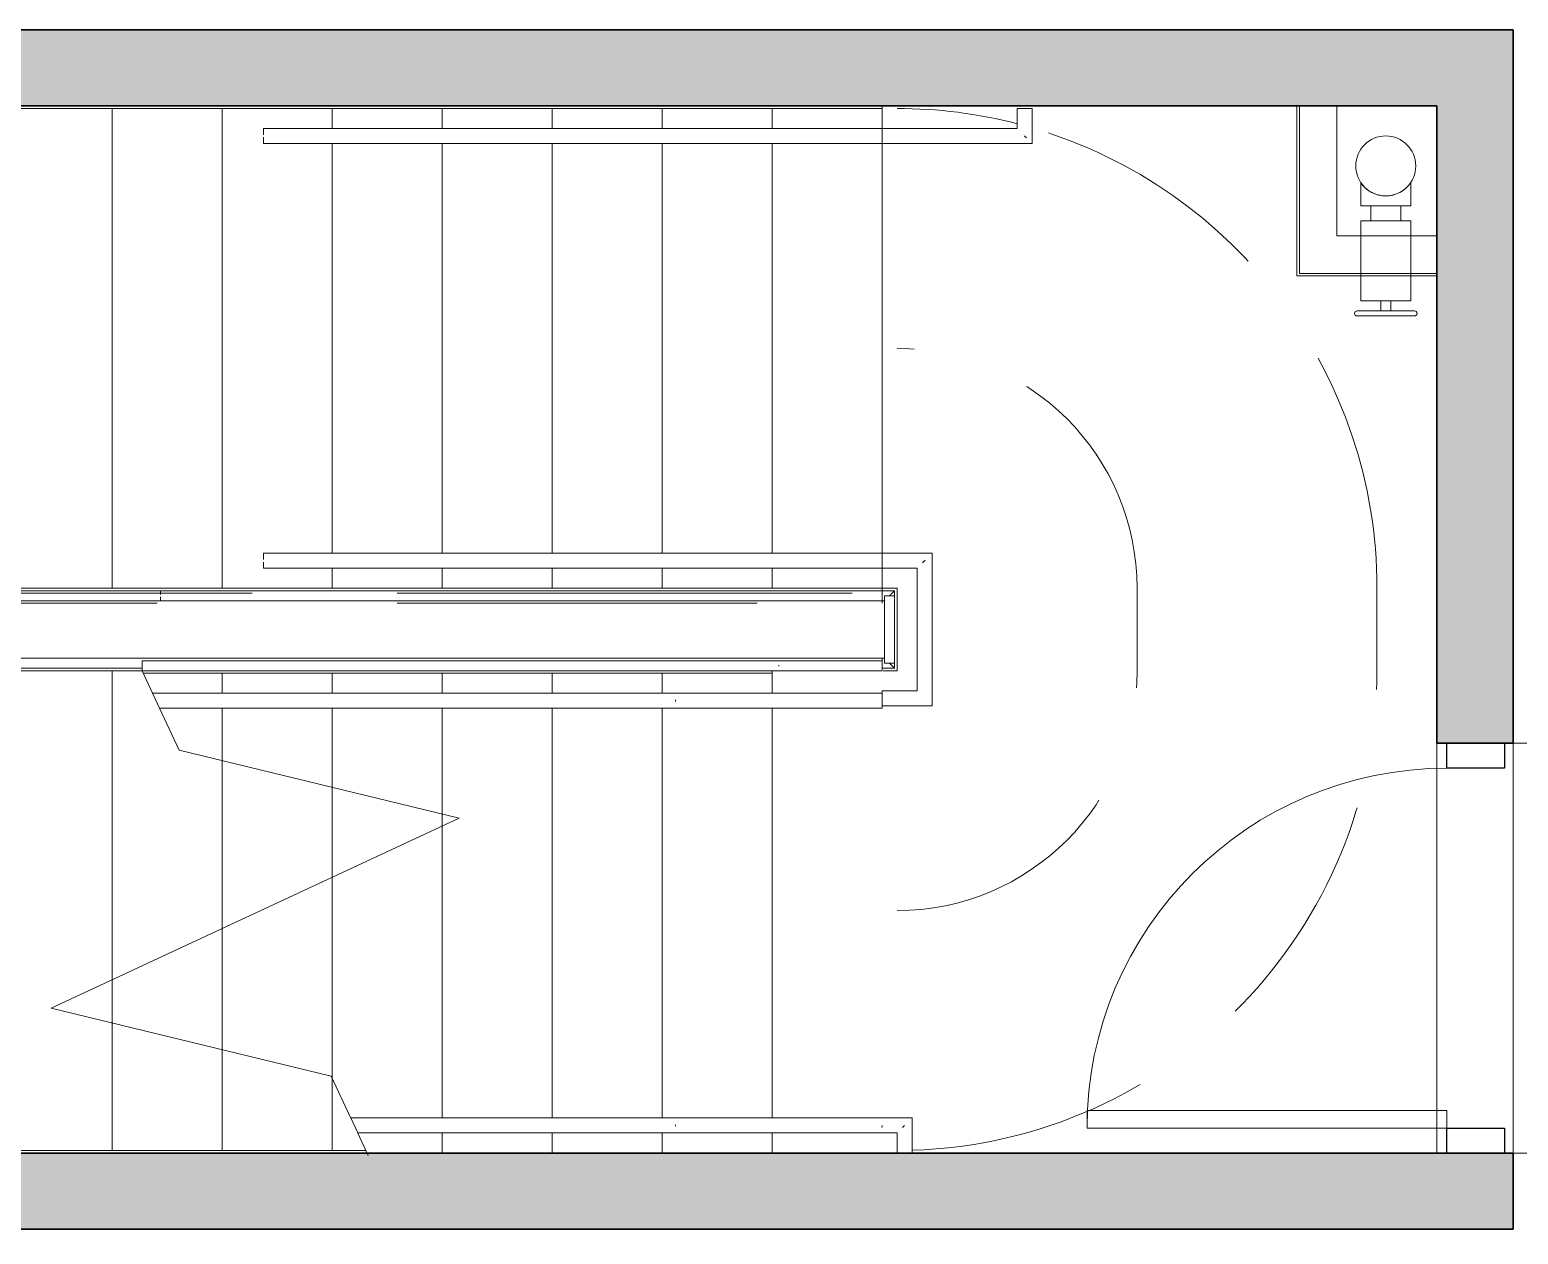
# Model space of a CAD drawing. Header units: inches. Extents: x 6 to 8416, y -388 to 6104.
# Drawn here: x 4256.9 to 4405.8, y 799.6 to 920.1 of the extents above; entities that cross this region are included whole.
import ezdxf

# ---------------------------------------------------------------- set-up
doc = ezdxf.new("R2010")
doc.units = ezdxf.units.IN
doc.header["$MEASUREMENT"] = 0
doc.linetypes.add('Hidden 1_16_', pattern=[36, 24, -12])
doc.linetypes.add('Overhead 3_32_', pattern=[60, 36, -24])
for name, color, linetype, lineweight in [('A-DOOR', 31, 'Continuous', 18), ('A-DOOR-FRAM', 31, 'Continuous', 25), ('A-FLOR', 192, 'Continuous', 18), ('A-FLOR-HRAL', 11, 'Continuous', 9), ('A-GENM', 13, 'Continuous', 18), ('A-ROOM', 32, 'Continuous', 13), ('A-WALL-PATT', 111, 'Continuous', 35), ('I-WALL', 2, 'Continuous', 25), ('P-SANR-FIXT', 6, 'Continuous', 18), ('S-STRS', 31, 'Continuous', 9), ('S-STRS-MBND', 31, 'Overhead 3_32_', 9)]:
    doc.layers.add(name, color=color, linetype=linetype, lineweight=lineweight)

# ---------------------------------------------------------------- blocks, each defined once
blk = doc.blocks.new('Single-Glass-RO-ICC ADA-AM - 36_ x 84_-NG-90-4_ Header-12439964-LEVEL 3 - PLAN Copy 1 Copy 1')
at = {"layer": 'A-DOOR'}
for p, q in [((16.25, -2.8125), (18, -2.8125)), ((16.25, -2.8125), (16.25, -38.8125)), ((18, -2.8125), (18, -38.8125)), ((16.25, -38.8125), (18, -38.8125))]:
    blk.add_line(p, q, dxfattribs=at)
at = {"layer": 'A-DOOR', "lineweight": 9}
blk.add_arc((18, -2.8125), 36, 180, 270, dxfattribs=at)
at = {"layer": 'A-DOOR-FRAM'}
for p, q in [((-20.5, -2.8125), (-20.5, 2.9375)), ((-20.5, 2.9375), (-18, 2.9375)), ((-18, 2.9375), (-18, -2.8125)), ((18, -2.8125), (18, 2.9375)), ((18, 2.9375), (20.5, 2.9375)), ((20.5, 2.9375), (20.5, -2.8125)), ((-18, -2.8125), (-20.5, -2.8125)), ((20.5, -2.8125), (18, -2.8125))]:
    blk.add_line(p, q, dxfattribs=at)
blk = doc.blocks.new('PL Standpipe-AM - 6_ Standpipe_ 1_-0_ Valve-9049759-LEVEL 3 - PLAN Copy 1 Copy 1')
at = {"layer": 'P-SANR-FIXT'}
for p, q in [((-2.5, -4), (-2.5, -1.66)), ((2.5, -4), (2.5, -1.66)), ((-2.5, -4), (2.5, -4)), ((-1.5, -5.5), (-1.5, -4)), ((1.5, -5.5), (1.5, -4)), ((2.5, -5.5), (-2.5, -5.5)), ((-2.5, -13.5), (-2.5, -5.5)), ((2.5, -13.5), (2.5, -5.5)), ((2.88, -14.5), (-2.87, -14.5)), ((-2.5, -13.5), (2.5, -13.5)), ((-0.5, -14.5), (-0.5, -13.5)), ((0.5, -14.5), (0.5, -13.5)), ((-2.87, -15), (2.88, -15))]:
    blk.add_line(p, q, dxfattribs=at)
blk.add_circle((0, 0), 3, dxfattribs=at)
for centre, radius, start, end in [((0, 0), 3, 213.5573, 326.4427), ((-2.87, -14.75), 0.25, 90, 270), ((2.88, -14.75), 0.25, 270, 90)]:
    blk.add_arc(centre, radius, start, end, dxfattribs=at)
blk = doc.blocks.new('GM Clearance-Stair Landing-AM - GM Clearance-Stair Landing-AM-8840564-LEVEL 3 - PLAN Copy 1 Copy 1')
at = {"layer": 'A-GENM', "linetype": 'Hidden 1_16_', "lineweight": 9}
for p, q in [((-4.125, 48), (4.125, 48)), ((-4.125, 24), (4.125, 24))]:
    blk.add_line(p, q, dxfattribs=at)
for centre, radius, start, end in [((-4.125, 0), 48, 90, 163.57038), ((4.125, 0), 48, 1.80561, 90), ((-4.125, 0), 24, 90, 180), ((4.125, 0), 24, 360, 90), ((-4.125, 0), 48, 165.47131, 180)]:
    blk.add_arc(centre, radius, start, end, dxfattribs=at)
blk = doc.blocks.new('Railing - Railing-8969350-LEVEL 3 - PLAN Copy 1 Copy 1')
at = {"layer": 'A-FLOR-HRAL', "lineweight": 18}
for p, q in [((216.13, 863.94), (214.88, 863.94)), ((216.13, 863.94), (214.88, 863.94)), ((216.13, 863.94), (214.88, 863.94)), ((216.13, 863.94), (214.88, 863.94)), ((216.13, 863.94), (214.88, 863.94)), ((216.13, 863.94), (214.88, 863.94)), ((216.13, 863.94), (214.88, 863.94)), ((216.13, 863.94), (214.88, 863.94)), ((216.13, 863.94), (214.88, 863.94)), ((216.13, 863.44), (216.13, 863.94)), ((214.88, 862.94), (215.13, 862.94)), ((214.88, 862.94), (215.13, 862.94)), ((214.88, 862.94), (215.13, 862.94)), ((214.88, 862.94), (215.13, 862.94)), ((214.88, 862.94), (215.13, 862.94)), ((214.88, 862.94), (215.13, 862.94)), ((214.88, 862.94), (215.13, 862.94)), ((214.88, 862.94), (215.13, 862.94)), ((214.88, 862.94), (215.13, 862.94)), ((215.13, 857.19), (214.88, 857.19)), ((215.13, 857.19), (214.88, 857.19)), ((215.13, 857.19), (214.88, 857.19)), ((215.13, 857.19), (214.88, 857.19)), ((215.13, 857.19), (214.88, 857.19)), ((215.13, 857.19), (214.88, 857.19)), ((215.13, 857.19), (214.88, 857.19)), ((215.13, 857.19), (214.88, 857.19)), ((215.13, 857.19), (214.88, 857.19)), ((214.88, 857.19), (214.88, 856.94)), ((214.88, 857.19), (214.88, 856.94)), ((214.88, 857.19), (214.88, 856.94)), ((214.88, 857.19), (214.88, 856.94)), ((214.88, 857.19), (214.88, 856.94)), ((214.88, 857.19), (214.88, 856.94)), ((214.88, 857.19), (214.88, 856.94)), ((214.88, 857.19), (214.88, 856.94)), ((214.88, 857.19), (214.88, 856.94)), ((214.88, 857.19), (214.88, 856.94)), ((214.88, 857.19), (214.88, 856.94)), ((214.88, 857.19), (214.88, 856.94)), ((214.88, 857.19), (214.88, 856.94)), ((214.88, 857.19), (214.88, 856.94)), ((214.88, 857.19), (214.88, 856.94)), ((214.88, 857.19), (214.88, 856.94)), ((214.88, 857.19), (214.88, 856.94)), ((214.88, 857.19), (214.88, 856.94)), ((214.88, 856.19), (216.13, 856.19)), ((214.88, 856.19), (216.13, 856.19)), ((214.88, 856.19), (216.13, 856.19)), ((214.88, 856.19), (216.13, 856.19)), ((214.88, 856.19), (216.13, 856.19)), ((214.88, 856.19), (216.13, 856.19)), ((214.88, 856.19), (216.13, 856.19)), ((214.88, 856.19), (216.13, 856.19)), ((214.88, 856.19), (216.13, 856.19)), ((216.13, 856.19), (216.13, 856.69))]:
    blk.add_line(p, q, dxfattribs=at)
for points, knots in [([(216.13, 863.94), (216.12, 863.94), (216.12, 863.93), (216.09, 863.9), (216.06, 863.87), (216.03, 863.84), (216, 863.81), (215.97, 863.78), (215.94, 863.75), (215.9, 863.71), (215.88, 863.69), (215.85, 863.66), (215.82, 863.63), (215.79, 863.6), (215.75, 863.57), (215.72, 863.53), (215.69, 863.5), (215.66, 863.47), (215.64, 863.45), (215.63, 863.44)], [-1, -1, -1, -1, -0.9166667, -0.875, -0.8333333, -0.7916667, -0.7708333, -0.75, -0.7083333, -0.6875, -0.6666667, -0.6458333, -0.625, -0.6041667, -0.5833333, -0.5625, -0.5416667, -0.5208333, -0.5, -0.5, -0.5, -0.5]), ([(215.63, 856.69), (215.64, 856.67), (215.66, 856.65), (215.69, 856.62), (215.72, 856.59), (215.75, 856.56), (215.79, 856.53), (215.82, 856.49), (215.85, 856.46), (215.88, 856.44), (215.9, 856.41), (215.94, 856.37), (215.97, 856.34), (216, 856.31), (216.03, 856.28), (216.06, 856.25), (216.09, 856.22), (216.12, 856.19), (216.13, 856.19), (216.13, 856.19)], [0.5, 0.5, 0.5, 0.5, 0.5208333, 0.5416667, 0.5625, 0.5833333, 0.6041667, 0.625, 0.6458333, 0.6666667, 0.6875, 0.7083333, 0.75, 0.7708333, 0.7916667, 0.8333333, 0.875, 0.9166667, 1, 1, 1, 1])]:
    blk.add_open_spline(points, degree=3, knots=knots, dxfattribs=at)
blk = doc.blocks.new('Handrail Type - Handrail_Internal_-8969351-LEVEL 3 - PLAN Copy 1 Copy 1')
at = {"layer": 'A-FLOR-HRAL', "lineweight": 18}
for p, q in [((219.88, 867.69), (214.88, 867.69)), ((214.88, 866.94), (214.88, 866.74)), ((219.88, 852.44), (219.88, 867.69)), ((214.88, 866.19), (218.38, 866.19)), ((218.38, 866.19), (218.38, 853.94)), ((218.38, 853.94), (214.88, 853.94)), ((214.88, 853.19), (214.88, 852.99)), ((214.88, 852.44), (219.88, 852.44))]:
    blk.add_line(p, q, dxfattribs=at)
blk.add_open_spline([(218.93, 866.74), (218.95, 866.76), (218.98, 866.79), (219.03, 866.84), (219.08, 866.89), (219.13, 866.94), (219.17, 866.98), (219.19, 867), (219.2, 867.01)], degree=3, knots=[0.4166667, 0.4166667, 0.4166667, 0.4166667, 0.4375, 0.4583333, 0.4791667, 0.5, 0.5208333, 0.5334906, 0.5334906, 0.5334906, 0.5334906], dxfattribs=at)
blk = doc.blocks.new('Handrail Type - Handrail_Internal_-V808-LEVEL 3 - PLAN Copy 1 Copy 1')
at = {"layer": 'A-FLOR-HRAL', "lineweight": 18}
for p, q in [((214.88, 867.69), (214.88, 866.19)), ((214.88, 867.69), (219.88, 867.69)), ((219.88, 867.69), (219.88, 852.44)), ((214.88, 866.19), (218.38, 866.19)), ((218.38, 866.19), (218.38, 853.94)), ((214.88, 853.19), (214.88, 853.94)), ((218.38, 853.94), (214.88, 853.94)), ((214.88, 852.74), (214.88, 853.18)), ((214.88, 852.44), (214.88, 852.68)), ((219.88, 852.44), (214.88, 852.44))]:
    blk.add_line(p, q, dxfattribs=at)
blk = doc.blocks.new('Top Rail Type - Top Rail_Internal_-8969352-LEVEL 3 - PLAN Copy 1 Copy 1')
at = {"layer": 'A-FLOR-HRAL', "lineweight": 18}
for p, q in [((215.13, 863.44), (215.13, 856.69)), ((215.75, 863.44), (215.5, 863.44)), ((216.13, 856.69), (216.13, 863.44)), ((215.5, 856.69), (215.75, 856.69))]:
    blk.add_line(p, q, dxfattribs=at)
blk = doc.blocks.new('Top Rail Type - Top Rail_Internal_-V809-LEVEL 3 - PLAN Copy 1 Copy 1')
at = {"layer": 'A-FLOR-HRAL', "lineweight": 18}
for p, q in [((216.13, 863.44), (215.13, 863.44)), ((215.13, 863.44), (215.13, 856.69)), ((216.13, 863.44), (216.13, 856.69)), ((216.13, 856.69), (215.13, 856.69))]:
    blk.add_line(p, q, dxfattribs=at)
blk = doc.blocks.new('RL Cane Detection Rail-AMX - Corner_ Floor Angle-8876058-LEVEL 3 - PLAN Copy 1 Copy 1')
at = {"layer": 'A-FLOR-HRAL'}
for p, q in [((14, 17), (0, 17)), ((0, 16.75), (13.75, 16.75)), ((13.75, 16.75), (13.75, 0)), ((14, 17), (14, 0)), ((0, 13), (10, 13)), ((10, 13), (10, 0))]:
    blk.add_line(p, q, dxfattribs=at)
blk = doc.blocks.new('Top Rail Type - Top Rail_Internal_-8994382-LEVEL 3 - PLAN Copy 1 Copy 1')
at = {"layer": 'A-FLOR-HRAL', "lineweight": 18}
for p, q in [((214.88, 856.94), (203.56, 856.94)), ((204.55, 856.38), (204.55, 856.49)), ((203.56, 855.94), (214.88, 855.94))]:
    blk.add_line(p, q, dxfattribs=at)
at = {"layer": 'A-FLOR-HRAL', "lineweight": 18, "flags": 128}
blk.add_lwpolyline([(214.88, 856.57), (214.88, 856.44), (214.88, 856.31)], dxfattribs=at)
blk = doc.blocks.new('Top Rail Type - Top Rail_Internal_-V810-LEVEL 3 - PLAN Copy 1 Copy 1')
at = {"layer": 'A-FLOR-HRAL', "linetype": 'Overhead 3_32_'}
for p, q in [((103.88, 863.69), (106.38, 863.69)), ((103.88, 861.19), (103.88, 863.69)), ((106.38, 863.69), (214.88, 863.69)), ((214.88, 863.69), (214.88, 862.69)), ((104.88, 862.69), (106.38, 862.69)), ((104.88, 861.19), (104.88, 862.69)), ((106.38, 862.69), (214.88, 862.69)), ((103.88, 855.94), (103.88, 861.19)), ((104.88, 856.94), (104.88, 861.19)), ((104.88, 856.94), (104.88, 855.94)), ((104.88, 855.94), (103.88, 855.94))]:
    blk.add_line(p, q, dxfattribs=at)
at = {"layer": 'A-FLOR-HRAL', "lineweight": 18}
for p, q in [((140.88, 856.94), (140.88, 855.94)), ((214.88, 856.94), (140.88, 856.94)), ((214.88, 856), (214.88, 856.94)), ((214.88, 855.94), (140.88, 855.94))]:
    blk.add_line(p, q, dxfattribs=at)
blk = doc.blocks.new('Handrail Type - Handrail_Internal_-8994395-LEVEL 3 - PLAN Copy 1 Copy 1')
at = {"layer": 'A-FLOR-HRAL', "lineweight": 18}
for p, q in [((214.88, 853.69), (192.74, 853.69)), ((194.22, 852.86), (194.22, 853.01)), ((192.74, 852.19), (214.88, 852.19)), ((214.88, 852.94), (214.88, 852.74))]:
    blk.add_line(p, q, dxfattribs=at)
blk = doc.blocks.new('Handrail Type - Handrail_Internal_-V811-LEVEL 3 - PLAN Copy 1 Copy 1')
at = {"layer": 'A-FLOR-HRAL', "lineweight": 18}
for p, q in [((141.92, 853.69), (142.62, 852.19)), ((214.88, 853.69), (141.92, 853.69)), ((214.88, 853.19), (214.88, 853.69)), ((214.88, 852.74), (214.88, 853.18)), ((214.88, 852.19), (142.62, 852.19)), ((214.88, 852.19), (214.88, 852.68))]:
    blk.add_line(p, q, dxfattribs=at)
blk = doc.blocks.new('Railing - Railing-8994436-LEVEL 3 - PLAN Copy 1 Copy 1')
at = {"layer": 'A-FLOR-HRAL', "lineweight": 18}
for p, q in [((104.88, 863.94), (103.88, 863.94)), ((104.88, 863.94), (103.88, 863.94)), ((104.88, 863.94), (103.88, 863.94)), ((104.88, 863.94), (103.88, 863.94)), ((104.88, 863.94), (103.88, 863.94)), ((104.88, 863.94), (103.88, 863.94)), ((104.88, 863.94), (103.88, 863.94)), ((104.88, 863.94), (103.88, 863.94)), ((103.88, 863.94), (103.88, 856.19)), ((104.88, 863.94), (103.88, 863.94)), ((142.71, 863.94), (104.88, 863.94)), ((104.88, 862.94), (104.88, 857.19)), ((142.71, 862.94), (104.88, 862.94)), ((103.88, 856.19), (104.88, 856.19)), ((103.88, 856.19), (104.88, 856.19)), ((103.88, 856.19), (104.88, 856.19)), ((103.88, 856.19), (104.88, 856.19)), ((103.88, 856.19), (104.88, 856.19)), ((103.88, 856.19), (104.88, 856.19)), ((103.88, 856.19), (104.88, 856.19)), ((103.88, 856.19), (104.88, 856.19)), ((103.88, 856.19), (104.88, 856.19)), ((104.88, 857.19), (214.88, 857.19)), ((104.88, 856.19), (140.88, 856.19)), ((104.88, 856.19), (140.88, 856.19)), ((104.88, 856.19), (140.88, 856.19)), ((104.88, 856.19), (140.88, 856.19)), ((104.88, 856.19), (140.88, 856.19)), ((104.88, 856.19), (140.88, 856.19)), ((104.88, 856.19), (140.88, 856.19)), ((104.88, 856.19), (140.88, 856.19)), ((104.88, 856.19), (140.88, 856.19)), ((214.88, 857.19), (214.88, 856.94)), ((214.88, 857.19), (214.88, 856.94)), ((214.88, 857.19), (214.88, 856.94)), ((214.88, 857.19), (214.88, 856.94)), ((214.88, 857.19), (214.88, 856.94)), ((214.88, 857.19), (214.88, 856.94)), ((214.88, 857.19), (214.88, 856.94)), ((214.88, 857.19), (214.88, 856.94)), ((214.88, 857.19), (214.88, 856.94))]:
    blk.add_line(p, q, dxfattribs=at)
blk = doc.blocks.new('Top Rail Type - Top Rail_Internal_-8994446-LEVEL 3 - PLAN Copy 1 Copy 1')
at = {"layer": 'A-FLOR-HRAL', "lineweight": 18}
for p, q in [((214.88, 863.94), (143.68, 863.94)), ((143.68, 862.94), (214.88, 862.94))]:
    blk.add_line(p, q, dxfattribs=at)
at = {"layer": 'A-FLOR-HRAL', "lineweight": 18, "flags": 128}
blk.add_lwpolyline([(214.88, 863.57), (214.88, 863.44), (214.88, 863.31)], dxfattribs=at)
blk = doc.blocks.new('Top Rail Type - Top Rail_Internal_-V812-LEVEL 3 - PLAN Copy 1 Copy 1')
at = {"layer": 'A-FLOR-HRAL', "lineweight": 18}
for p, q in [((142.69, 863.94), (214.88, 863.94)), ((142.71, 863.55), (142.71, 863.94)), ((214.88, 863.94), (214.88, 862.94)), ((142.69, 862.94), (214.88, 862.94)), ((142.71, 862.94), (142.71, 863.33))]:
    blk.add_line(p, q, dxfattribs=at)
blk = doc.blocks.new('Handrail Type - Handrail_Internal_-8994459-LEVEL 3 - PLAN Copy 1 Copy 1')
at = {"layer": 'A-FLOR-HRAL', "lineweight": 18}
for p, q in [((214.88, 867.69), (154.49, 867.69)), ((154.49, 866.19), (214.88, 866.19))]:
    blk.add_line(p, q, dxfattribs=at)
blk = doc.blocks.new('Handrail Type - Handrail_Internal_-V813-LEVEL 3 - PLAN Copy 1 Copy 1')
at = {"layer": 'A-FLOR-HRAL', "lineweight": 18}
for p, q in [((153, 867.69), (214.88, 867.69)), ((153.02, 867.06), (153.02, 867.69)), ((153.02, 866.19), (153.02, 866.81)), ((214.88, 867.69), (214.88, 866.19)), ((153, 866.19), (214.88, 866.19))]:
    blk.add_line(p, q, dxfattribs=at)
blk = doc.blocks.new('Handrail Type - Handrail_Internal_-17008777-LEVEL 3 - PLAN Copy 1 Copy 1')
at = {"layer": 'A-FLOR-HRAL', "lineweight": 18}
for p, q in [((228.38, 912.19), (228.38, 910.19)), ((229.13, 912.19), (228.93, 912.19)), ((229.88, 908.69), (229.88, 912.19)), ((215.08, 910.19), (154.49, 910.19)), ((228.38, 910.19), (215.08, 910.19)), ((154.49, 908.69), (215.08, 908.69)), ((215.08, 908.69), (229.88, 908.69))]:
    blk.add_line(p, q, dxfattribs=at)
for points in [[(214.88, 909.24), (214.88, 909.3), (214.88, 909.37), (214.88, 909.44)], [(229.32, 909.24), (229.3, 909.26), (229.27, 909.29), (229.22, 909.34), (229.17, 909.39), (229.14, 909.42), (229.13, 909.44)]]:
    blk.add_open_spline(points, degree=3, dxfattribs=at)
blk = doc.blocks.new('Handrail Type - Handrail_Internal_-V1025-LEVEL 3 - PLAN Copy 1 Copy 1')
at = {"layer": 'A-FLOR-HRAL', "lineweight": 18}
for p, q in [((228.38, 912.19), (229.88, 912.19)), ((228.38, 910.19), (228.38, 912.19)), ((229.88, 908.69), (229.88, 912.19)), ((153, 910.19), (214.88, 910.19)), ((153.02, 909.56), (153.02, 910.19)), ((214.88, 910.19), (228.38, 910.19)), ((153, 908.69), (214.88, 908.69)), ((153.02, 908.69), (153.02, 909.31)), ((214.88, 908.69), (229.88, 908.69))]:
    blk.add_line(p, q, dxfattribs=at)
blk = doc.blocks.new('Handrail Type - Handrail_Internal_-17008820-LEVEL 3 - PLAN Copy 1 Copy 1')
at = {"layer": 'A-FLOR-HRAL', "lineweight": 18}
for p, q in [((203.5, 811.19), (192.74, 811.19)), ((194.22, 810.36), (194.22, 810.51)), ((214.67, 811.19), (203.5, 811.19)), ((217.88, 811.19), (214.99, 811.19)), ((217.88, 807.69), (217.88, 811.19)), ((192.74, 809.69), (203.5, 809.69)), ((203.5, 809.69), (214.67, 809.69)), ((214.99, 809.69), (216.38, 809.69)), ((216.38, 809.69), (216.38, 807.69))]:
    blk.add_line(p, q, dxfattribs=at)
for points in [[(214.88, 810.44), (214.88, 810.37), (214.87, 810.3), (214.87, 810.24)], [(217.13, 810.44), (217.11, 810.42), (217.08, 810.39), (217.03, 810.34), (216.98, 810.29), (216.95, 810.26), (216.93, 810.24)]]:
    blk.add_open_spline(points, degree=3, dxfattribs=at)
blk = doc.blocks.new('Handrail Type - Handrail_Internal_-V1026-LEVEL 3 - PLAN Copy 1 Copy 1')
at = {"layer": 'A-FLOR-HRAL', "lineweight": 18}
for p, q in [((161.74, 811.19), (162.44, 809.69)), ((214.88, 811.19), (161.74, 811.19)), ((217.88, 811.19), (214.88, 811.19)), ((217.88, 807.69), (217.88, 811.19)), ((214.88, 809.69), (162.44, 809.69)), ((216.38, 809.69), (214.88, 809.69)), ((216.38, 807.69), (216.38, 809.69))]:
    blk.add_line(p, q, dxfattribs=at)

msp = doc.modelspace()

# ---------------------------------------------------------------- hatches: boundary and pattern name
at = {"layer": 'A-WALL-PATT', "lineweight": 25}
for points in [[(4397.66533733, 912.43577679), (4405.29033733, 912.43577679), (4405.29033733, 920.06077679), (4138.79033733, 920.06077679), (4138.79033733, 912.43577679), (4376.01803685, 912.43577679)], [(4405.29033733, 848.68577679), (4405.29033733, 912.43577679), (4397.66533733, 912.43577679), (4397.66533733, 848.68577679)], [(4392.88928685, 800.06077679), (4405.29033733, 800.06077679), (4405.29033733, 807.68577679), (4138.79033733, 807.68577679), (4138.79033733, 800.06077679), (4376.01803685, 800.06077679)]]:
    msp.add_hatch(color=10, dxfattribs=at).paths.add_polyline_path(points)

# ---------------------------------------------------------------- linework, layer by layer
at = {"layer": 'A-FLOR'}
for p, q in [((4342.16533733, 912.18577679), (4342.16533733, 910.18577679)), ((4342.16533733, 908.68577679), (4342.16533733, 867.68577679)), ((4342.16533733, 866.18577679), (4342.16533733, 864.18577679)), ((4342.16533733, 864.18577679), (4343.66533733, 864.18577679)), ((4343.66533733, 864.18577679), (4343.66533733, 855.93577679)), ((4343.66533733, 855.93577679), (4342.27553685, 855.93577679)), ((4397.66533733, 807.68577679), (4397.66533733, 848.68577679))]:
    msp.add_line(p, q, dxfattribs=at)
at = {"layer": 'A-ROOM', "lineweight": 9, "flags": 128}
msp.add_lwpolyline([(4493.16533733, 463.56077679), (4493.16533733, 499.68577679), (4493.16533733, 883.62297079), (4493.16533733, 883.68577679), (4493.16533733, 886.68577679), (4493.16533733, 918.56077679), (4411.47814332, 918.56077679), (4411.04033733, 918.56077679), (4411.04033733, 848.68577679), (4405.29033733, 848.68577679), (4405.29033733, 807.68577679), (4431.41533733, 807.68577679), (4431.41533733, 344.18577679)], dxfattribs=at)
msp.add_lwpolyline([(4138.79033733, 807.68577679), (4397.66533733, 807.68577679), (4397.66533733, 848.68577679), (4397.66533733, 912.43577679), (4138.79033733, 912.43577679)], close=True, dxfattribs=at)
at = {"layer": 'I-WALL', "lineweight": 35}
for p, q in [((4405.29033733, 920.06077679), (4138.79033733, 920.06077679)), ((4405.29033733, 848.68577679), (4405.29033733, 920.06077679)), ((4138.79033733, 912.43577679), (4397.66533733, 912.43577679)), ((4397.66533733, 912.43577679), (4397.66533733, 848.68577679)), ((4397.66533733, 848.68577679), (4405.29033733, 848.68577679)), ((4405.29033733, 807.68577679), (4138.79033733, 807.68577679)), ((4405.29033733, 800.06077679), (4405.29033733, 807.68577679)), ((4138.79033733, 800.06077679), (4405.29033733, 800.06077679))]:
    msp.add_line(p, q, dxfattribs=at)
at = {"layer": 'S-STRS'}
for p, q in [((4254.16533733, 912.18577679), (4265.16533733, 912.18577679)), ((4265.16533733, 912.18577679), (4276.16533733, 912.18577679)), ((4265.16533733, 912.18577679), (4265.16533733, 864.18577679)), ((4276.16533733, 912.18577679), (4287.16533733, 912.18577679)), ((4276.16533733, 912.18577679), (4276.16533733, 864.18577679)), ((4287.16533733, 912.18577679), (4298.16533733, 912.18577679)), ((4287.16533733, 912.18577679), (4287.16533733, 910.18577679)), ((4298.16533733, 912.18577679), (4309.16533733, 912.18577679)), ((4298.16533733, 912.18577679), (4298.16533733, 910.18577679)), ((4309.16533733, 912.18577679), (4320.16533733, 912.18577679)), ((4309.16533733, 912.18577679), (4309.16533733, 910.18577679)), ((4320.16533733, 912.18577679), (4331.16533733, 912.18577679)), ((4320.16533733, 912.18577679), (4320.16533733, 910.18577679)), ((4331.16533733, 912.18577679), (4342.16533733, 912.18577679)), ((4331.16533733, 912.18577679), (4331.16533733, 910.18577679)), ((4342.16533733, 912.18577679), (4342.16533733, 912.43577679)), ((4342.16533733, 912.18577679), (4342.16533733, 910.18577679)), ((4287.16533733, 908.68577679), (4287.16533733, 867.68577679)), ((4298.16533733, 908.68577679), (4298.16533733, 867.68577679)), ((4309.16533733, 908.68577679), (4309.16533733, 867.68577679)), ((4320.16533733, 908.68577679), (4320.16533733, 867.68577679)), ((4331.16533733, 908.68577679), (4331.16533733, 867.68577679)), ((4342.16533733, 908.68577679), (4342.16533733, 867.68577679)), ((4287.16533733, 866.18577679), (4287.16533733, 864.18577679)), ((4298.16533733, 866.18577679), (4298.16533733, 864.18577679)), ((4309.16533733, 866.18577679), (4309.16533733, 864.18577679)), ((4320.16533733, 866.18577679), (4320.16533733, 864.18577679)), ((4331.16533733, 866.18577679), (4331.16533733, 864.18577679)), ((4342.16533733, 866.18577679), (4342.16533733, 864.18577679)), ((4254.16533733, 864.18577679), (4265.16533733, 864.18577679)), ((4265.16533733, 864.18577679), (4276.16533733, 864.18577679)), ((4276.16533733, 864.18577679), (4287.16533733, 864.18577679)), ((4287.16533733, 864.18577679), (4298.16533733, 864.18577679)), ((4298.16533733, 864.18577679), (4309.16533733, 864.18577679)), ((4309.16533733, 864.18577679), (4320.16533733, 864.18577679)), ((4320.16533733, 864.18577679), (4331.16533733, 864.18577679)), ((4331.16533733, 864.18577679), (4342.16533733, 864.18577679)), ((4342.16533733, 863.93577679), (4342.16533733, 864.18577679)), ((4268.16533733, 856.18577679), (4239.14340422, 856.18577679)), ((4265.16533733, 855.93577679), (4254.16533733, 855.93577679)), ((4268.16533733, 855.93577679), (4265.16533733, 855.93577679)), ((4265.16533733, 825.01386514), (4265.16533733, 855.93577679)), ((4276.16533733, 855.68577679), (4268.28191425, 855.68577679)), ((4287.16533733, 855.68577679), (4276.16533733, 855.68577679)), ((4276.16533733, 853.68577679), (4276.16533733, 855.68577679)), ((4298.16533733, 855.68577679), (4287.16533733, 855.68577679)), ((4287.16533733, 853.68577679), (4287.16533733, 855.68577679)), ((4309.16533733, 855.68577679), (4298.16533733, 855.68577679)), ((4298.16533733, 853.68577679), (4298.16533733, 855.68577679)), ((4320.16533733, 855.68577679), (4309.16533733, 855.68577679)), ((4309.16533733, 853.68577679), (4309.16533733, 855.68577679)), ((4331.16533733, 855.68577679), (4320.16533733, 855.68577679)), ((4320.16533733, 853.68577679), (4320.16533733, 855.68577679)), ((4331.16533733, 855.68577679), (4331.16533733, 855.93577679)), ((4331.16533733, 853.68577679), (4331.16533733, 855.68577679)), ((4276.16533733, 846.95448721), (4276.16533733, 852.18577679)), ((4287.16533733, 844.28114966), (4287.16533733, 852.18577679)), ((4298.16533733, 841.60781212), (4298.16533733, 852.18577679)), ((4309.16533733, 811.18577679), (4309.16533733, 852.18577679)), ((4320.16533733, 811.18577679), (4320.16533733, 852.18577679)), ((4331.16533733, 811.18577679), (4331.16533733, 852.18577679)), ((4276.16533733, 830.14324938), (4276.16533733, 846.95448721)), ((4287.16533733, 835.27263362), (4287.16533733, 844.28114966)), ((4298.16533733, 840.40201786), (4298.16533733, 841.60781212)), ((4298.16533733, 811.18577679), (4298.16533733, 840.40201786)), ((4287.16533733, 815.1901453), (4287.16533733, 835.27263362)), ((4276.16533733, 818.02493829), (4276.16533733, 830.14324938)), ((4265.16533733, 820.69827583), (4265.16533733, 825.01386514)), ((4265.16533733, 807.93577679), (4265.16533733, 820.69827583)), ((4276.16533733, 807.93577679), (4276.16533733, 818.02493829)), ((4287.16533733, 807.93577679), (4287.16533733, 815.1901453)), ((4298.16533733, 807.68577679), (4298.16533733, 809.68577679)), ((4309.16533733, 807.68577679), (4309.16533733, 809.68577679)), ((4320.16533733, 807.68577679), (4320.16533733, 809.68577679)), ((4331.16533733, 807.68577679), (4331.16533733, 809.68577679)), ((4265.16533733, 807.93577679), (4254.16533733, 807.93577679)), ((4276.16533733, 807.93577679), (4265.16533733, 807.93577679)), ((4287.16533733, 807.93577679), (4276.16533733, 807.93577679)), ((4290.54810492, 807.93577679), (4287.16533733, 807.93577679))]:
    msp.add_line(p, q, dxfattribs=at)
at = {"layer": 'S-STRS-MBND'}
for p, q in [((4243.16533733, 912.18577679), (4342.16533733, 912.18577679)), ((4342.16533733, 912.18577679), (4342.16533733, 863.68577679)), ((4243.16533733, 863.68577679), (4342.16533733, 863.68577679))]:
    msp.add_line(p, q, dxfattribs=at)
at = {"layer": 'S-STRS-MBND', "linetype": 'Continuous'}
for p, q in [((4268.16533733, 855.93577679), (4269.21452956, 853.68577679)), ((4269.91399105, 852.18577679), (4271.86616933, 847.99931695)), ((4271.86616933, 847.99931695), (4299.86522325, 841.19468768)), ((4299.86522325, 841.19468768), (4259.08137283, 822.1768659)), ((4259.08137283, 822.1768659), (4287.08042675, 815.37223662)), ((4287.08042675, 815.37223662), (4289.03260503, 811.18577679)), ((4289.73206652, 809.68577679), (4290.78125875, 807.43577679))]:
    msp.add_line(p, q, dxfattribs=at)

# ---------------------------------------------------------------- block references
at = {"layer": 'A-DOOR', "rotation": 269.9999999999996}
msp.add_blockref('Single-Glass-RO-ICC ADA-AM - 36_ x 84_-NG-90-4_ Header-12439964-LEVEL 3 - PLAN Copy 1 Copy 1', (4401.47783733, 828.18577679), dxfattribs=at)
at = {"layer": 'A-FLOR-HRAL', "lineweight": 18}
for name in ['Handrail Type - Handrail_Internal_-V1025-LEVEL 3 - PLAN Copy 1 Copy 1', 'Handrail Type - Handrail_Internal_-17008777-LEVEL 3 - PLAN Copy 1 Copy 1', 'Handrail Type - Handrail_Internal_-V813-LEVEL 3 - PLAN Copy 1 Copy 1', 'Handrail Type - Handrail_Internal_-8994459-LEVEL 3 - PLAN Copy 1 Copy 1', 'Handrail Type - Handrail_Internal_-8969351-LEVEL 3 - PLAN Copy 1 Copy 1', 'Handrail Type - Handrail_Internal_-V808-LEVEL 3 - PLAN Copy 1 Copy 1', 'Railing - Railing-8994436-LEVEL 3 - PLAN Copy 1 Copy 1', 'Top Rail Type - Top Rail_Internal_-V810-LEVEL 3 - PLAN Copy 1 Copy 1', 'Top Rail Type - Top Rail_Internal_-V812-LEVEL 3 - PLAN Copy 1 Copy 1', 'Top Rail Type - Top Rail_Internal_-8994446-LEVEL 3 - PLAN Copy 1 Copy 1', 'Railing - Railing-8969350-LEVEL 3 - PLAN Copy 1 Copy 1', 'Top Rail Type - Top Rail_Internal_-8969352-LEVEL 3 - PLAN Copy 1 Copy 1', 'Top Rail Type - Top Rail_Internal_-V809-LEVEL 3 - PLAN Copy 1 Copy 1', 'Top Rail Type - Top Rail_Internal_-8994382-LEVEL 3 - PLAN Copy 1 Copy 1', 'Handrail Type - Handrail_Internal_-V811-LEVEL 3 - PLAN Copy 1 Copy 1', 'Handrail Type - Handrail_Internal_-8994395-LEVEL 3 - PLAN Copy 1 Copy 1', 'Handrail Type - Handrail_Internal_-V1026-LEVEL 3 - PLAN Copy 1 Copy 1', 'Handrail Type - Handrail_Internal_-17008820-LEVEL 3 - PLAN Copy 1 Copy 1']:
    msp.add_blockref(name, (4127.29033733, 0), dxfattribs=at)
at = {"layer": 'A-FLOR-HRAL', "rotation": 180}
msp.add_blockref('RL Cane Detection Rail-AMX - Corner_ Floor Angle-8876058-LEVEL 3 - PLAN Copy 1 Copy 1', (4397.66533733, 912.43577679), dxfattribs=at)
at = {"layer": 'A-GENM', "linetype": 'Hidden 1_16_', "lineweight": 9, "rotation": 269.9999999999991}
msp.add_blockref('GM Clearance-Stair Landing-AM - GM Clearance-Stair Landing-AM-8840564-LEVEL 3 - PLAN Copy 1 Copy 1', (4343.66533733, 860.06077679), dxfattribs=at)
at = {"layer": 'P-SANR-FIXT'}
msp.add_blockref('PL Standpipe-AM - 6_ Standpipe_ 1_-0_ Valve-9049759-LEVEL 3 - PLAN Copy 1 Copy 1', (4392.54033733, 906.43577679), dxfattribs=at)

doc.saveas('drawing.dxf')
